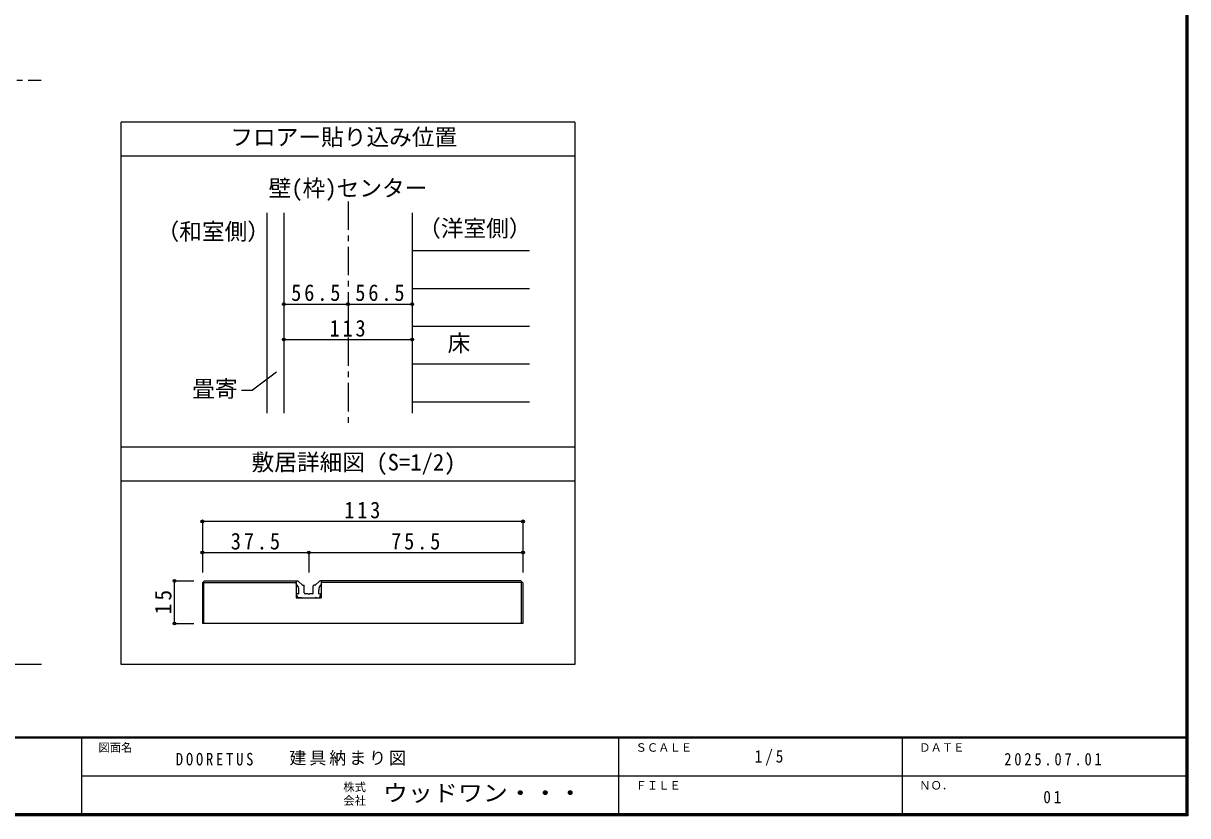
# Model space of a CAD drawing. Units: millimetres at full size, sheet at 1:5, with parts at other scales. Extents: x -973 to 977, y -701 to 696.
# Drawn here: x -50 to 977, y -701 to -2 of the extents above; entities that cross this region are included whole.
import ezdxf
from ezdxf.enums import TextEntityAlignment as Align

# ---------------------------------------------------------------- set-up
doc = ezdxf.new("R2010")
doc.units = ezdxf.units.MM
doc.header["$LTSCALE"] = 5
doc.header["$PDMODE"] = 32
doc.header["$PDSIZE"] = 2.5
doc.linetypes.add('CHAIN1', pattern=[8, 5, -1, 1, -1])
for name, color, linetype in [('0-1_通り芯', 4, 'CHAIN1'), ('0-3_仕上げ', 2, 'Continuous'), ('0-4_枠', 3, 'Continuous'), ('0-A_文字', 7, 'Continuous'), ('0-B_寸法', 7, 'Continuous'), ('1-4_枠', 3, 'Continuous'), ('1-7_金物', 7, 'Continuous'), ('1-B_寸法', 7, 'Continuous'), ('F-0_補助線', 7, 'Continuous'), ('F-1_枠', 6, 'Continuous'), ('F-A_文字', 7, 'Continuous')]:
    doc.layers.add(name, color=color, linetype=linetype)
doc.styles.add('ＭＳ ゴシック', font='')
doc.styles.get('ＭＳ ゴシック').set_extended_font_data('MS Gothic')

msp = doc.modelspace()

# ---------------------------------------------------------------- linework, layer by layer
at = {"layer": '0-1_通り芯'}
for p, q in [((-565.347, -52.5), (-33.847, -52.5)), ((236.653, -159.5), (236.653, -356.007)), ((-33.347, -567.5), (-566.666, -567.5))]:
    msp.add_line(p, q, dxfattribs=at)
at = {"layer": '0-3_仕上げ'}
msp.add_line((165.153, -169.5), (165.153, -346.007), dxfattribs=at)
at = {"layer": '0-3_仕上げ', "color": 4}
for p, q in [((293.153, -202.801), (396.653, -202.801)), ((293.153, -236.103), (396.653, -236.103)), ((293.153, -269.404), (396.653, -269.404)), ((293.153, -302.706), (396.653, -302.706)), ((293.153, -336.007), (396.653, -336.007))]:
    msp.add_line(p, q, dxfattribs=at)
at = {"layer": '0-4_枠'}
for p, q in [((180.153, -169.5), (180.153, -346.007)), ((293.153, -169.5), (293.153, -346.007))]:
    msp.add_line(p, q, dxfattribs=at)
at = {"layer": '0-A_文字', "color": 3}
for p, q in [((436.653, -89.5), (36.653, -89.5)), ((436.653, -119.5), (36.653, -119.5)), ((436.653, -376.026), (36.653, -376.026)), ((436.653, -406.026), (36.653, -406.026))]:
    msp.add_line(p, q, dxfattribs=at)
at = {"layer": '0-A_文字'}
for p in [(173.653, -310.015), (142.729, -325.825)]:
    msp.add_line(p, (152.573, -325.825), dxfattribs=at)
at = {"layer": '0-A_文字', "color": 3}
msp.add_lwpolyline([(436.653, -89.5), (436.653, -567.5), (36.653, -567.5), (36.653, -89.5)], dxfattribs=at)
at = {"layer": '0-B_寸法', "color": 4}
for p, q in [((180.153, -249.897), (236.653, -249.897)), ((236.653, -249.897), (293.153, -249.897)), ((180.153, -281.281), (293.153, -281.281))]:
    msp.add_line(p, q, dxfattribs=at)
at = {"layer": '0-B_寸法'}
for p in [(180.153, -249.897), (236.653, -249.897), (293.153, -249.897), (180.153, -281.281), (293.153, -281.281)]:
    msp.add_point(p, dxfattribs=at)
at = {"layer": '1-4_枠'}
for p, q in [((110.099, -493.953), (108.331, -495.721)), ((108.331, -495.721), (108.331, -531.453)), ((109.581, -495.203), (191.081, -495.203)), ((109.581, -531.454), (109.581, -495.203)), ((110.099, -493.953), (191.081, -493.953)), ((191.081, -493.953), (191.081, -508.953)), ((213.081, -493.953), (213.081, -508.953)), ((389.064, -493.953), (213.081, -493.953)), ((389.581, -495.203), (213.081, -495.203)), ((390.831, -495.721), (389.064, -493.953)), ((389.581, -531.454), (389.581, -495.203)), ((390.831, -495.721), (390.831, -531.453)), ((191.081, -508.953), (213.081, -508.953)), ((390.831, -531.453), (108.331, -531.453))]:
    msp.add_line(p, q, dxfattribs=at)
at = {"layer": '1-7_金物'}
for p, q in [((190.831, -493.954), (192.189, -493.954)), ((190.831, -496.454), (190.831, -493.954)), ((196.237, -497.484), (193.073, -494.32)), ((193.331, -505.203), (193.331, -502.044)), ((196.767, -497.704), (197.581, -497.704)), ((198.081, -504.453), (198.081, -498.204)), ((206.081, -504.453), (206.081, -498.204)), ((207.396, -497.704), (206.581, -497.704)), ((207.926, -497.484), (211.09, -494.32)), ((210.831, -505.203), (210.831, -502.044)), ((192.581, -508.953), (191.367, -505.888)), ((193.331, -505.203), (191.831, -505.203)), ((195.331, -508.953), (192.581, -508.953)), ((195.331, -508.953), (195.831, -508.453)), ((195.831, -508.453), (196.331, -508.953)), ((196.331, -508.953), (207.831, -508.953)), ((201.331, -505.203), (198.831, -505.203)), ((202.081, -505.953), (201.331, -505.203)), ((202.831, -505.203), (202.081, -505.953)), ((205.331, -505.203), (202.831, -505.203)), ((210.831, -505.203), (212.331, -505.203))]:
    msp.add_line(p, q, dxfattribs=at)
for points in [[(213.331, -496.454), (213.331, -493.954), (211.974, -493.954)], [(208.831, -508.953), (208.331, -508.453), (207.831, -508.953)], [(208.831, -508.953), (211.581, -508.953), (212.796, -505.888)]]:
    msp.add_lwpolyline(points, dxfattribs=at)
for centre, radius, start, end in [((185.832, -502.044), 7.5, 0, 48.19), ((192.189, -495.204), 1.25, 45, 90), ((196.767, -496.954), 0.75, 225, 270), ((197.581, -498.204), 0.5, 360, 90), ((206.581, -498.204), 0.5, 90, 180), ((207.396, -496.954), 0.75, 270, 315), ((218.331, -502.044), 7.5, 131.81, 180), ((211.974, -495.204), 1.25, 90, 135), ((191.831, -505.703), 0.5, 90, 201.616), ((198.831, -504.453), 0.75, 180, 270), ((205.331, -504.453), 0.75, 270, 360), ((212.331, -505.703), 0.5, 338.384, 90)]:
    msp.add_arc(centre, radius, start, end, dxfattribs=at)
at = {"layer": '1-B_寸法', "color": 4}
for p, q in [((390.831, -441.453), (108.331, -441.453)), ((108.331, -441.453), (108.331, -486.453)), ((390.831, -441.453), (390.831, -486.453)), ((108.331, -468.953), (202.081, -468.953)), ((202.081, -468.953), (202.081, -486.453)), ((202.081, -468.953), (390.831, -468.953)), ((83.725, -531.453), (83.725, -493.953)), ((83.725, -493.953), (100.831, -493.953)), ((83.725, -531.453), (100.831, -531.453))]:
    msp.add_line(p, q, dxfattribs=at)
at = {"layer": '1-B_寸法'}
for p in [(108.331, -441.453), (390.831, -441.453), (108.331, -468.953), (202.081, -468.953), (390.831, -468.953), (83.725, -493.953), (83.725, -531.453)]:
    msp.add_point(p, dxfattribs=at)
at = {"layer": 'F-1_枠'}
for p, q in [((974.986, 695.833), (974.986, -700.833)), ((975.82, 695.833), (975.82, -700.833)), ((976.653, 695.833), (976.653, -700.833)), ((976.653, -631.667), (-973.347, -631.667)), ((976.653, -632.5), (-973.347, -632.5)), ((1.653, -632.5), (1.653, -699.167)), ((474.986, -632.5), (474.986, -699.167)), ((724.986, -632.5), (724.986, -699.167)), ((1.653, -665.833), (974.986, -665.834)), ((976.653, -699.167), (-973.347, -699.167)), ((976.653, -700), (-973.347, -700)), ((976.653, -700.833), (-973.347, -700.833))]:
    msp.add_line(p, q, dxfattribs=at)

# ---------------------------------------------------------------- texts
at = {"layer": '0-A_文字', "style": 'ＭＳ ゴシック'}
for s, p in [('フロアー貼り込み位置', (132.903, -114.5)), ('壁(枠)センター', (166.653, -159.5)), ('（洋室側）', (298.408, -194.895)), ('（和室側）', (67.913, -197.697)), ('床', (324.428, -296.055)), ('畳寄', (99.301, -336.266)), ('敷居詳細図 (S=1/2)', (151.653, -401.016))]:
    msp.add_text(s, height=14.66, dxfattribs=at).set_placement(p, align=Align.BOTTOM_LEFT)
at = {"layer": '0-B_寸法', "char_height": 14.66, "attachment_point": 7, "style": 'ＭＳ ゴシック'}
for s, insert in [('\\T1.28;\\W0.9;56.5', (186.528, -247.397)), ('\\T1.28;\\W0.9;56.5', (243.028, -247.397)), ('\\T1.27;\\W0.9;113', (220.403, -278.781))]:
    msp.add_mtext(s, dxfattribs=dict(at, insert=insert))
at = {"layer": '1-B_寸法', "char_height": 14.66, "attachment_point": 7, "style": 'ＭＳ ゴシック'}
for s, insert in [('\\T1.27;\\W0.9;113', (233.331, -438.953)), ('\\T1.28;\\W0.9;37.5', (133.331, -466.453)), ('\\T1.28;\\W0.9;75.5', (274.581, -466.453))]:
    msp.add_mtext(s, dxfattribs=dict(at, insert=insert))
at = {"layer": '1-B_寸法', "insert": (81.225, -523.328), "char_height": 14.66, "attachment_point": 7, "rotation": 90, "style": 'ＭＳ ゴシック'}
msp.add_mtext('\\T1.27;\\W0.95;15', dxfattribs=at)
at = {"layer": 'F-0_補助線', "char_height": 11, "attachment_point": 7, "style": 'ＭＳ ゴシック'}
for s, insert in [('\\T1.39;\\W0.85;DOORETUS', (84.986, -656.667)), ('\\T1.17;建具納まり図', (184.986, -656.667))]:
    msp.add_mtext(s, dxfattribs=dict(at, insert=insert))
at = {"layer": 'F-A_文字', "style": 'ＭＳ ゴシック'}
for s, p in [('図面名', (16.653, -646.667)), ('ＳＣＡＬＥ', (489.986, -646.667)), ('ＤＡＴＥ', (739.986, -646.667)), ('株式', (232.486, -681.5)), ('ＦＩＬＥ', (489.986, -680)), ('ＮＯ．', (739.986, -680.001)), ('会社', (232.486, -693.5))]:
    msp.add_text(s, height=7.331, dxfattribs=at).set_placement(p, align=Align.BOTTOM_LEFT)
at = {"layer": 'F-A_文字', "style": 'ＭＳ ゴシック', "width": 1.1}
msp.add_text('ウッドワン・・・', height=14.66, dxfattribs=at).set_placement((267.486, -692.5), align=Align.BOTTOM_LEFT)
at = {"layer": 'F-A_文字', "char_height": 11, "attachment_point": 7, "style": 'ＭＳ ゴシック'}
for s, insert in [('\\T1.38;\\W0.9;1/5', (594.986, -656.667)), ('\\T1.39;\\W0.85;2025.07.01', (814.986, -656.667)), ('\\T1.36;\\W0.9;01', (849.361, -690.001))]:
    msp.add_mtext(s, dxfattribs=dict(at, insert=insert))

doc.saveas('drawing.dxf')
